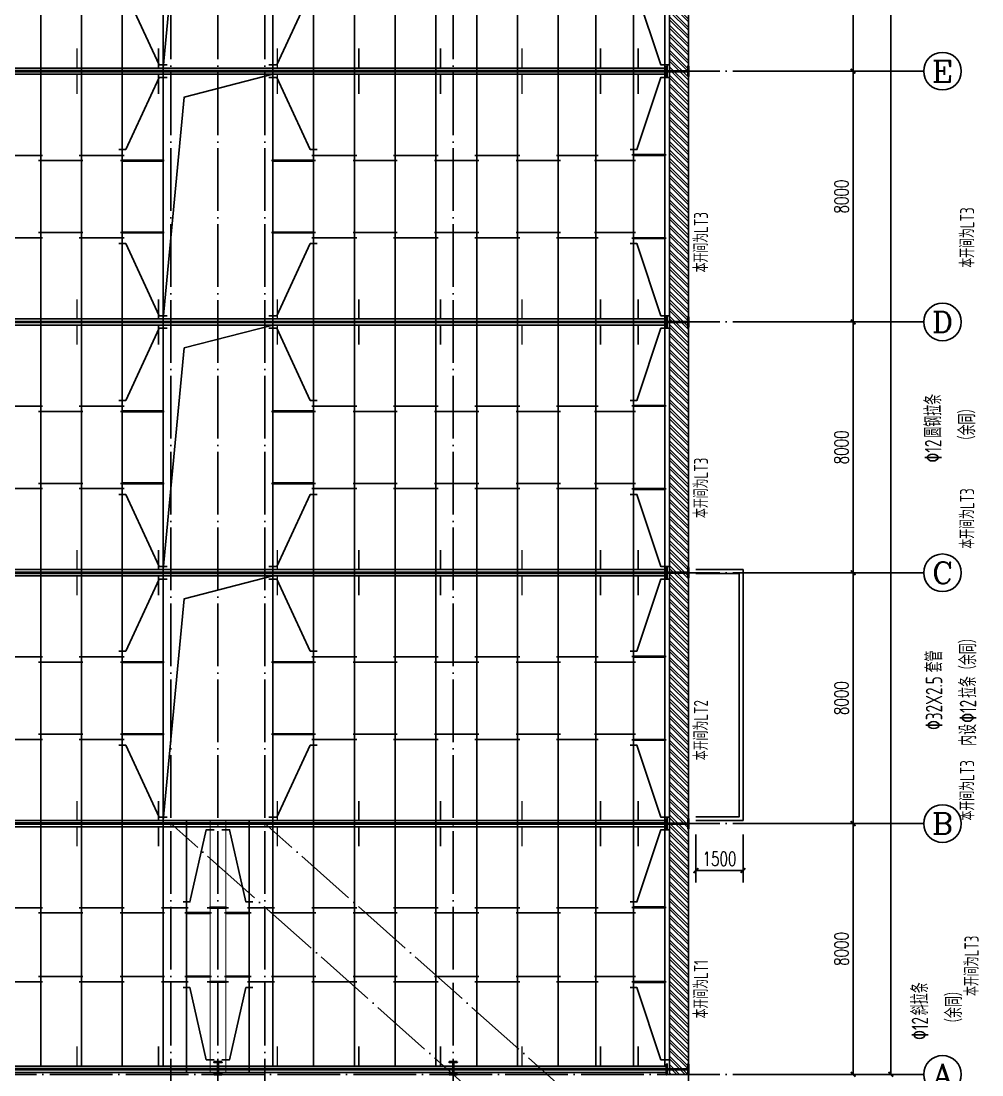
# Model space of a CAD drawing. Extents: x 14475413 to 15955882, y -732572 to -282951.
# Drawn here: x 15341359 to 15371992, y -576449 to -542833 of the extents above; entities that cross this region are included whole.
import ezdxf
from ezdxf.enums import TextEntityAlignment as Align

# ---------------------------------------------------------------- set-up
doc = ezdxf.new("R2010")
doc.units = 0
doc.header["$LTSCALE"] = 1000
doc.header["$MEASUREMENT"] = 0
doc.linetypes.add('DOTE', pattern=[2.4200000000000004, 2, -0.2, 0.02, -0.2])
for name, color, linetype in [('3T_WOOD', 21, 'Continuous'), ('AXIS', 3, 'Continuous'), ('AXIS_TEXT', 7, 'Continuous'), ('DOTE', 1, 'DOTE'), ('PUB_DIM', 3, 'Continuous'), ('S-TEXT', 7, 'Continuous'), ('SURFACE', 6, 'Continuous'), ('TEXT', 7, 'Continuous'), ('屋面隅撑', 7, 'Continuous'), ('檩条拉条', 253, 'Continuous')]:
    doc.layers.add(name, color=color, linetype=linetype)
doc.layers.add('Pkpm_柱子', color=3, linetype='Continuous', lineweight=35)
doc.styles.add('_TCH_AXIS', font='COMPLEX', dxfattribs={"bigfont": 'GBCBIG'})
doc.styles.add('_TCH_DIM_T3', font='SIMPLEX', dxfattribs={"width": 0.7058823529411765, "bigfont": 'GBCBIG'})
doc.styles.add('COMPLEX', font='COMPLEX')
doc.styles.add('TSSD_Label', font='tssdeng.shx', dxfattribs={"width": 0.7, "bigfont": 'hztxt.shx'})
doc.styles.add('TSSD_REIN', font='tssdeng.shx', dxfattribs={"width": 0.7, "bigfont": 'tssdchn.shx'})
doc.dimstyles.new('_TCH_ARCH&&150', dxfattribs={"dimtxt": 446.25, "dimasz": 150, "dimexe": 375, "dimexo": 450, "dimgap": 150, "dimtad": 1, "dimdec": 0, "dimzin": 0, "dimdsep": 46, "dimtxsty": '_TCH_DIM_T3', "dimblk": 'ARCHTICK', "dimcen": 0.09, "dimclrt": 7, "dimazin": 2, "dimtfac": 1, "dimtdec": 0, "dimtix": 1, "dimtmove": 2, "dimatfit": 3, "dimfxl": 0, "dimtolj": 1, "dimtzin": 0, "dimarcsym": 0})

# ---------------------------------------------------------------- blocks, each defined once
blk = doc.blocks.new('q23421321as321q321')
at = {"layer": 'Pkpm_柱子'}
for points in [[(15317744.76335941, -584031.598326561), (15317744.76335941, -584043.598326561), (15317624.76335941, -584043.598326561), (15317624.76335941, -584419.598326561), (15317744.76335941, -584419.598326561), (15317744.76335941, -584431.598326561), (15317494.76335941, -584431.598326561), (15317494.76335941, -584419.598326561), (15317614.76335941, -584419.598326561), (15317614.76335941, -584043.598326561), (15317494.76335941, -584043.598326561), (15317494.76335941, -584031.598326561)], [(15325244.76335941, -584031.598326561), (15325244.76335941, -584043.598326561), (15325124.76335941, -584043.598326561), (15325124.76335941, -584419.598326561), (15325244.76335941, -584419.598326561), (15325244.76335941, -584431.598326561), (15324994.76335941, -584431.598326561), (15324994.76335941, -584419.598326561), (15325114.76335941, -584419.598326561), (15325114.76335941, -584043.598326561), (15324994.76335941, -584043.598326561), (15324994.76335941, -584031.598326561)], [(15331919.76335941, -584101.598326561), (15331931.76335941, -584101.598326561), (15331931.76335941, -584261.598326561), (15332607.76335941, -584261.598326561), (15332607.76335941, -584101.598326561), (15332619.76335941, -584101.598326561), (15332619.76335941, -584431.598326561), (15332607.76335941, -584431.598326561), (15332607.76335941, -584271.598326561), (15331931.76335941, -584271.598326561), (15331931.76335941, -584431.598326561), (15331919.76335941, -584431.598326561)]]:
    blk.add_hatch(color=256, dxfattribs=at).paths.add_polyline_path(points)
for points in [[(15317744.76335941, -584031.598326561), (15317744.76335941, -584043.598326561), (15317624.76335941, -584043.598326561), (15317624.76335941, -584419.598326561), (15317744.76335941, -584419.598326561), (15317744.76335941, -584431.598326561), (15317494.76335941, -584431.598326561), (15317494.76335941, -584419.598326561), (15317614.76335941, -584419.598326561), (15317614.76335941, -584043.598326561), (15317494.76335941, -584043.598326561), (15317494.76335941, -584031.598326561)], [(15325244.76335941, -584031.598326561), (15325244.76335941, -584043.598326561), (15325124.76335941, -584043.598326561), (15325124.76335941, -584419.598326561), (15325244.76335941, -584419.598326561), (15325244.76335941, -584431.598326561), (15324994.76335941, -584431.598326561), (15324994.76335941, -584419.598326561), (15325114.76335941, -584419.598326561), (15325114.76335941, -584043.598326561), (15324994.76335941, -584043.598326561), (15324994.76335941, -584031.598326561)], [(15331919.76335941, -584101.598326561), (15331931.76335941, -584101.598326561), (15331931.76335941, -584261.598326561), (15332607.76335941, -584261.598326561), (15332607.76335941, -584101.598326561), (15332619.76335941, -584101.598326561), (15332619.76335941, -584431.598326561), (15332607.76335941, -584431.598326561), (15332607.76335941, -584271.598326561), (15331931.76335941, -584271.598326561), (15331931.76335941, -584431.598326561), (15331919.76335941, -584431.598326561)]]:
    blk.add_lwpolyline(points, close=True, dxfattribs=at)
blk = doc.blocks.new('2Q32Q321321321')
at = {"color": 35, "linetype": 'ByBlock', "ltscale": 3}
for p, q in [((15282932.70803604, -921495.7973204798), (15224332.70803604, -921495.79732048)), ((15282932.70803604, -921575.79732048), (15224332.70803604, -921575.79732048)), ((15282932.70803604, -921615.79732048), (15224332.70803604, -921615.79732048)), ((15282932.70803604, -921695.79732048), (15224332.70803604, -921695.79732048))]:
    blk.add_line(p, q, dxfattribs=at)
blk = doc.blocks.new('_ArchTick')
at = {"color": 0, "linetype": 'ByBlock', "const_width": 0.4}
blk.add_lwpolyline([(-0.5, -0.5), (0.5, 0.5)], dxfattribs=at)
blk = doc.blocks.new('*D1730')
at = {"layer": 'Defpoints', "color": 0}
for p in [(14845962.57679852, -296220.3443652953), (14847462.57679852, -296220.3443652896), (14847462.57679852, -297820.3443654049)]:
    blk.add_point(p, dxfattribs=at)
at = {"layer": 'PUB_DIM', "color": 0, "lineweight": -2}
for p, q in [((14845962.57679852, -296670.3443652953), (14845962.57679852, -298195.3443654049)), ((14847462.57679852, -296670.3443652896), (14847462.57679852, -298195.3443654049)), ((14845962.57679852, -297820.3443654049), (14847462.57679852, -297820.3443654049))]:
    blk.add_line(p, q, dxfattribs=at)
at = {"layer": 'PUB_DIM', "color": 0, "lineweight": -2, "xscale": 150, "yscale": 150, "zscale": 150, "rotation": 180}
blk.add_blockref('_ArchTick', (14845962.57679852, -297820.3443654049), dxfattribs=at)
at = {"layer": 'PUB_DIM', "color": 0, "lineweight": -2, "xscale": 150, "yscale": 150, "zscale": 150}
blk.add_blockref('_ArchTick', (14847462.57679852, -297820.3443654049), dxfattribs=at)
at = {"layer": 'PUB_DIM', "color": 7, "insert": (14846712.57679852, -297447.2193654049), "char_height": 446.25, "attachment_point": 5, "style": '_TCH_DIM_T3'}
blk.add_mtext('\\A1;1500', dxfattribs=at)
blk = doc.blocks.new('QW321QW321321321')
at = {"color": 2}
for p, q in [((15303346.82340256, -547104.9874056584), (15304442.31556974, -547104.9874056582)), ((15306841.26257073, -547116.2511772336), (15305509.82472111, -547116.2511772342)), ((15309441.26257073, -547116.2511772349), (15308009.82472111, -547116.2511772355)), ((15312041.26257073, -547116.2511772362), (15310609.82472111, -547116.2511772368)), ((15314641.26257073, -547116.2511772376), (15313209.82472111, -547116.2511772382)), ((15320630.03875563, -547116.2511772235), (15322061.47660524, -547116.2511772175)), ((15323230.03875562, -547116.25117721), (15324661.47660524, -547116.2511772038)), ((15305628.47792379, -547283.5514451708), (15304319.66368078, -547283.5514451708)), ((15308128.47792379, -547283.551445172), (15306719.66368078, -547283.551445172)), ((15310728.47792379, -547283.5514451733), (15309319.66368078, -547283.5514451733)), ((15313328.47792379, -547283.5514451746), (15311919.66368078, -547283.5514451746)), ((15315924.47792374, -547283.551445176), (15314528.98575655, -547283.5514451761)), ((15319346.82340262, -547283.551445176), (15320742.31556981, -547283.5514451761)), ((15321942.82340256, -547283.5514451544), (15323351.63764558, -547283.5514451478)), ((15305628.47792379, -549579.6452079545), (15304319.66368078, -549579.6452079545)), ((15308128.47792379, -549579.6452079532), (15306719.66368078, -549579.6452079532)), ((15310728.47792379, -549579.6452079519), (15309319.66368078, -549579.6452079519)), ((15313328.47792379, -549579.6452079506), (15311919.66368078, -549579.6452079506)), ((15315924.47792374, -549579.6452079492), (15314528.98575655, -549579.6452079491)), ((15319346.82340262, -549579.6452079492), (15320742.31556981, -549579.6452079491)), ((15321942.82340256, -549579.6452079709), (15323351.63764558, -549579.6452079774)), ((15303346.82340256, -549758.2092474669), (15304442.31556974, -549758.209247467)), ((15306841.26257073, -549746.9454758916), (15305509.82472111, -549746.945475891)), ((15309441.26257073, -549746.9454758903), (15308009.82472111, -549746.9454758897)), ((15312041.26257073, -549746.945475889), (15310609.82472111, -549746.9454758884)), ((15314641.26257073, -549746.9454758876), (15313209.82472111, -549746.945475887)), ((15320630.03875563, -549746.9454759017), (15322061.47660524, -549746.9454759078)), ((15323230.03875562, -549746.9454759152), (15324661.47660524, -549746.9454759214)), ((15303346.82340256, -555104.9874056584), (15304442.31556974, -555104.9874056582)), ((15305628.47792379, -555283.5514451708), (15304319.66368078, -555283.5514451708)), ((15306841.26257073, -555116.2511772336), (15305509.82472111, -555116.2511772342)), ((15308128.47792379, -555283.551445172), (15306719.66368078, -555283.551445172)), ((15309441.26257073, -555116.2511772349), (15308009.82472111, -555116.2511772355)), ((15310728.47792379, -555283.5514451733), (15309319.66368078, -555283.5514451733)), ((15312041.26257073, -555116.2511772362), (15310609.82472111, -555116.2511772368)), ((15313328.47792379, -555283.5514451746), (15311919.66368078, -555283.5514451746)), ((15314641.26257073, -555116.2511772376), (15313209.82472111, -555116.2511772382)), ((15315924.47792374, -555283.551445176), (15314528.98575655, -555283.5514451761)), ((15319346.82340262, -555283.551445176), (15320742.31556981, -555283.5514451761)), ((15320630.03875563, -555116.2511772235), (15322061.47660524, -555116.2511772175)), ((15321942.82340256, -555283.5514451544), (15323351.63764558, -555283.5514451478)), ((15323230.03875562, -555116.25117721), (15324661.47660524, -555116.2511772038)), ((15305628.47792379, -557579.6452079545), (15304319.66368078, -557579.6452079545)), ((15308128.47792379, -557579.6452079532), (15306719.66368078, -557579.6452079532)), ((15310728.47792379, -557579.6452079519), (15309319.66368078, -557579.6452079519)), ((15313328.47792379, -557579.6452079506), (15311919.66368078, -557579.6452079506)), ((15315924.47792374, -557579.6452079492), (15314528.98575655, -557579.6452079491)), ((15319346.82340262, -557579.6452079492), (15320742.31556981, -557579.6452079491)), ((15321942.82340256, -557579.6452079709), (15323351.63764558, -557579.6452079774)), ((15303346.82340256, -557758.2092474669), (15304442.31556974, -557758.209247467)), ((15306841.26257073, -557746.9454758916), (15305509.82472111, -557746.945475891)), ((15309441.26257073, -557746.9454758903), (15308009.82472111, -557746.9454758897)), ((15312041.26257073, -557746.945475889), (15310609.82472111, -557746.9454758884)), ((15314641.26257073, -557746.9454758876), (15313209.82472111, -557746.945475887)), ((15320630.03875563, -557746.9454759017), (15322061.47660524, -557746.9454759078)), ((15323230.03875562, -557746.9454759152), (15324661.47660524, -557746.9454759214)), ((15303346.82340256, -563104.9874056584), (15304442.31556974, -563104.9874056582)), ((15305628.47792379, -563283.5514451708), (15304319.66368078, -563283.5514451708)), ((15306841.26257073, -563116.2511772336), (15305509.82472111, -563116.2511772342)), ((15308128.47792379, -563283.551445172), (15306719.66368078, -563283.551445172)), ((15309441.26257073, -563116.2511772349), (15308009.82472111, -563116.2511772355)), ((15310728.47792379, -563283.5514451733), (15309319.66368078, -563283.5514451733)), ((15312041.26257073, -563116.2511772362), (15310609.82472111, -563116.2511772368)), ((15313328.47792379, -563283.5514451746), (15311919.66368078, -563283.5514451746)), ((15314641.26257073, -563116.2511772376), (15313209.82472111, -563116.2511772382)), ((15315924.47792374, -563283.551445176), (15314528.98575655, -563283.5514451761)), ((15319346.82340262, -563283.551445176), (15320742.31556981, -563283.5514451761)), ((15320630.03875563, -563116.2511772235), (15322061.47660524, -563116.2511772175)), ((15321942.82340256, -563283.5514451544), (15323351.63764558, -563283.5514451478)), ((15323230.03875562, -563116.25117721), (15324661.47660524, -563116.2511772038)), ((15305628.47792379, -565579.6452079545), (15304319.66368078, -565579.6452079545)), ((15306841.26257073, -565746.9454758916), (15305509.82472111, -565746.945475891)), ((15308128.47792379, -565579.6452079532), (15306719.66368078, -565579.6452079532)), ((15309441.26257073, -565746.9454758903), (15308009.82472111, -565746.9454758897)), ((15310728.47792379, -565579.6452079519), (15309319.66368078, -565579.6452079519)), ((15312041.26257073, -565746.945475889), (15310609.82472111, -565746.9454758884)), ((15313328.47792379, -565579.6452079506), (15311919.66368078, -565579.6452079506)), ((15314641.26257073, -565746.9454758876), (15313209.82472111, -565746.945475887)), ((15315924.47792374, -565579.6452079492), (15314528.98575655, -565579.6452079491)), ((15319346.82340262, -565579.6452079492), (15320742.31556981, -565579.6452079491)), ((15320630.03875563, -565746.9454759017), (15322061.47660524, -565746.9454759078)), ((15321942.82340256, -565579.6452079709), (15323351.63764558, -565579.6452079774)), ((15323230.03875562, -565746.9454759152), (15324661.47660524, -565746.9454759214)), ((15303346.82340256, -565758.2092474669), (15304442.31556974, -565758.209247467)), ((15303346.82340257, -571104.9874056606), (15304442.31556976, -571104.9874056604)), ((15306841.26257074, -571116.2511772359), (15305509.82472113, -571116.2511772364)), ((15309441.26257074, -571116.2511772371), (15308009.82472113, -571116.2511772377)), ((15312041.26257074, -571116.2511772384), (15310609.82472113, -571116.251177239)), ((15314641.26257074, -571116.2511772398), (15313209.82472113, -571116.2511772404)), ((15316691.26257074, -571116.2511772388), (15315837.60423409, -571116.251177239)), ((15317934.83014733, -571116.251177239), (15317294.02178482, -571116.251177239)), ((15317934.83014733, -571116.251177239), (15317294.02178482, -571116.251177239)), ((15317934.83014734, -571116.251177239), (15317294.02178483, -571116.251177239)), ((15317934.83014734, -571116.251177239), (15317294.02178483, -571116.251177239)), ((15317298.02178483, -571116.251177239), (15317938.83014734, -571116.251177239)), ((15317298.02178483, -571116.251177239), (15317938.83014734, -571116.251177239)), ((15317298.02178483, -571116.251177239), (15317938.83014735, -571116.251177239)), ((15317298.02178483, -571116.251177239), (15317938.83014735, -571116.251177239)), ((15317953.93687088, -571116.251177239), (15317313.12850836, -571116.251177239)), ((15317953.93687088, -571116.251177239), (15317313.12850836, -571116.251177239)), ((15317953.93687089, -571116.251177239), (15317313.12850838, -571116.251177239)), ((15317953.93687089, -571116.251177239), (15317313.12850838, -571116.251177239)), ((15317954.17281803, -571116.251177239), (15317313.36445551, -571116.251177239)), ((15317954.17281803, -571116.251177239), (15317313.36445551, -571116.251177239)), ((15317954.17281802, -571116.251177239), (15317313.3644555, -571116.251177239)), ((15317954.17281802, -571116.251177239), (15317313.3644555, -571116.251177239)), ((15317317.12850837, -571116.251177239), (15317957.93687089, -571116.251177239)), ((15317317.12850837, -571116.251177239), (15317957.93687089, -571116.251177239)), ((15317317.12850838, -571116.251177239), (15317957.9368709, -571116.251177239)), ((15317317.12850838, -571116.251177239), (15317957.9368709, -571116.251177239)), ((15317317.36445552, -571116.251177239), (15317958.17281803, -571116.251177239)), ((15317317.36445552, -571116.251177239), (15317958.17281803, -571116.251177239)), ((15317317.36445551, -571116.251177239), (15317958.17281803, -571116.251177239)), ((15317317.36445551, -571116.251177239), (15317958.17281803, -571116.251177239)), ((15317973.27954158, -571116.251177239), (15317332.47117907, -571116.251177239)), ((15317973.27954158, -571116.251177239), (15317332.47117907, -571116.251177239)), ((15317973.27954157, -571116.251177239), (15317332.47117906, -571116.251177239)), ((15317973.27954157, -571116.251177239), (15317332.47117906, -571116.251177239)), ((15317336.47117907, -571116.251177239), (15317977.27954159, -571116.251177239)), ((15317336.47117907, -571116.251177239), (15317977.27954159, -571116.251177239)), ((15317336.47117906, -571116.251177239), (15317977.27954158, -571116.251177239)), ((15317336.47117906, -571116.251177239), (15317977.27954158, -571116.251177239)), ((15318580.03875564, -571116.2511772343), (15319433.69709229, -571116.2511772305)), ((15320630.03875564, -571116.2511772257), (15322061.47660526, -571116.2511772197)), ((15323230.03875564, -571116.2511772122), (15324661.47660525, -571116.251177206)), ((15305628.4779238, -571283.551445173), (15304319.66368079, -571283.551445173)), ((15308128.4779238, -571283.5514451743), (15306719.66368079, -571283.5514451743)), ((15310728.4779238, -571283.5514451755), (15309319.66368079, -571283.5514451755)), ((15313328.4779238, -571283.5514451768), (15311919.66368079, -571283.5514451768)), ((15315928.4779238, -571283.5514451782), (15314519.66368079, -571283.5514451782)), ((15317428.4779238, -571283.5514451775), (15316578.98575659, -571283.5514451773)), ((15317842.82340258, -571283.5514451765), (15318692.31556979, -571283.5514451723)), ((15319342.82340258, -571283.5514451702), (15320751.63764559, -571283.5514451636)), ((15321942.82340258, -571283.5514451566), (15323351.63764559, -571283.55144515)), ((15305628.4779238, -573310.9083140137), (15304319.66368079, -573310.9083140137)), ((15306841.26257074, -573478.2085819537), (15305509.82472113, -573478.2085819542)), ((15308128.4779238, -573310.908314015), (15306719.66368079, -573310.908314015)), ((15309441.26257074, -573478.2085819549), (15308009.82472113, -573478.2085819555)), ((15310728.4779238, -573310.9083140163), (15309319.66368079, -573310.9083140163)), ((15312041.26257074, -573478.2085819562), (15310609.82472113, -573478.2085819568)), ((15313328.4779238, -573310.9083140176), (15311919.66368079, -573310.9083140176)), ((15314641.26257074, -573478.2085819576), (15313209.82472113, -573478.2085819582)), ((15315928.4779238, -573310.908314019), (15314519.66368079, -573310.908314019)), ((15316691.26257074, -573478.2085819566), (15315837.60423409, -573478.2085819568)), ((15317428.4779238, -573310.9083140183), (15316578.98575659, -573310.908314018)), ((15317934.83014733, -573478.2085819568), (15317294.02178482, -573478.2085819568)), ((15317934.83014733, -573478.2085819568), (15317294.02178482, -573478.2085819568)), ((15317934.83014734, -573478.2085819568), (15317294.02178483, -573478.2085819568)), ((15317934.83014734, -573478.2085819568), (15317294.02178483, -573478.2085819568)), ((15317298.02178483, -573478.2085819568), (15317938.83014734, -573478.2085819568)), ((15317298.02178483, -573478.2085819568), (15317938.83014734, -573478.2085819568)), ((15317298.02178483, -573478.2085819568), (15317938.83014735, -573478.2085819568)), ((15317298.02178483, -573478.2085819568), (15317938.83014735, -573478.2085819568)), ((15317953.93687088, -573478.2085819568), (15317313.12850836, -573478.2085819568)), ((15317953.93687088, -573478.2085819568), (15317313.12850836, -573478.2085819568)), ((15317953.93687089, -573478.2085819568), (15317313.12850838, -573478.2085819568)), ((15317953.93687089, -573478.2085819568), (15317313.12850838, -573478.2085819568)), ((15317954.17281803, -573478.2085819568), (15317313.36445551, -573478.2085819568)), ((15317954.17281803, -573478.2085819568), (15317313.36445551, -573478.2085819568)), ((15317954.17281802, -573478.2085819568), (15317313.3644555, -573478.2085819568)), ((15317954.17281802, -573478.2085819568), (15317313.3644555, -573478.2085819568)), ((15317317.12850837, -573478.2085819568), (15317957.93687089, -573478.2085819568)), ((15317317.12850837, -573478.2085819568), (15317957.93687089, -573478.2085819568)), ((15317317.12850838, -573478.2085819568), (15317957.9368709, -573478.2085819568)), ((15317317.12850838, -573478.2085819568), (15317957.9368709, -573478.2085819568)), ((15317317.36445552, -573478.2085819568), (15317958.17281803, -573478.2085819568)), ((15317317.36445552, -573478.2085819568), (15317958.17281803, -573478.2085819568)), ((15317317.36445551, -573478.2085819568), (15317958.17281803, -573478.2085819568)), ((15317317.36445551, -573478.2085819568), (15317958.17281803, -573478.2085819568)), ((15317973.27954158, -573478.2085819568), (15317332.47117907, -573478.2085819568)), ((15317973.27954158, -573478.2085819568), (15317332.47117907, -573478.2085819568)), ((15317973.27954157, -573478.2085819568), (15317332.47117906, -573478.2085819568)), ((15317973.27954157, -573478.2085819568), (15317332.47117906, -573478.2085819568)), ((15317336.47117907, -573478.2085819568), (15317977.27954159, -573478.2085819568)), ((15317336.47117907, -573478.2085819568), (15317977.27954159, -573478.2085819568)), ((15317336.47117906, -573478.2085819568), (15317977.27954158, -573478.2085819568)), ((15317336.47117906, -573478.2085819568), (15317977.27954158, -573478.2085819568)), ((15317842.82340259, -573310.9083140172), (15318692.3155698, -573310.908314013)), ((15318580.03875565, -573478.2085819521), (15319433.6970923, -573478.2085819483)), ((15319342.82340259, -573310.908314011), (15320751.6376456, -573310.9083140043)), ((15320630.03875565, -573478.2085819435), (15322061.47660527, -573478.2085819375)), ((15321942.82340259, -573310.9083139973), (15323351.6376456, -573310.9083139908)), ((15323230.03875565, -573478.20858193), (15324661.47660526, -573478.2085819239)), ((15303346.82340257, -573484.4953903407), (15304442.31556976, -573484.4953903406))]:
    blk.add_line(p, q, dxfattribs=at)
at = {"ltscale": 0.5}
for points in [[(15303259.39869936, -544232.2411129249), (15303511.90262693, -544232.2411129249), (15304277.39801585, -541931.9826164822), (15304493.90331046, -541931.9826164822)], [(15316011.90262693, -544232.2411129271), (15315759.39869937, -544232.2411129271), (15314693.90331045, -541931.9826164843), (15314477.39801584, -541931.9826164843)], [(15319259.39869943, -544232.2411129271), (15319511.902627, -544232.2411129271), (15320577.39801591, -541931.9826164843), (15320793.90331052, -541931.9826164843)], [(15303259.39869936, -544630.9555402003), (15303511.90262693, -544630.9555402003), (15304277.39801585, -546931.214036643), (15304493.90331046, -546931.214036643)], [(15316011.90262693, -544630.9555401981), (15315759.39869937, -544630.9555401981), (15314693.90331045, -546931.214036641), (15314477.39801584, -546931.214036641)], [(15319259.39869943, -544630.9555401981), (15319511.902627, -544630.9555401981), (15320577.39801591, -546931.214036641), (15320793.90331052, -546931.214036641)], [(15303259.39869936, -552232.2411129249), (15303511.90262693, -552232.2411129249), (15304277.39801585, -549931.9826164822), (15304493.90331046, -549931.9826164822)], [(15316011.90262693, -552232.2411129271), (15315759.39869937, -552232.2411129271), (15314693.90331045, -549931.9826164843), (15314477.39801584, -549931.9826164843)], [(15319259.39869943, -552232.2411129271), (15319511.902627, -552232.2411129271), (15320577.39801591, -549931.9826164843), (15320793.90331052, -549931.9826164843)], [(15303259.39869936, -552630.9555402003), (15303511.90262693, -552630.9555402003), (15304277.39801585, -554931.214036643), (15304493.90331046, -554931.214036643)], [(15316011.90262693, -552630.9555401981), (15315759.39869937, -552630.9555401981), (15314693.90331045, -554931.214036641), (15314477.39801584, -554931.214036641)], [(15319259.39869943, -552630.9555401981), (15319511.902627, -552630.9555401981), (15320577.39801591, -554931.214036641), (15320793.90331052, -554931.214036641)], [(15303259.39869936, -560232.2411129249), (15303511.90262693, -560232.2411129249), (15304277.39801585, -557931.9826164822), (15304493.90331046, -557931.9826164822)], [(15316011.90262693, -560232.2411129271), (15315759.39869937, -560232.2411129271), (15314693.90331045, -557931.9826164843), (15314477.39801584, -557931.9826164843)], [(15319259.39869943, -560232.2411129271), (15319511.902627, -560232.2411129271), (15320577.39801591, -557931.9826164843), (15320793.90331052, -557931.9826164843)], [(15303259.39869936, -560630.9555402003), (15303511.90262693, -560630.9555402003), (15304277.39801585, -562931.214036643), (15304493.90331046, -562931.214036643)], [(15316011.90262693, -560630.9555401981), (15315759.39869937, -560630.9555401981), (15314693.90331045, -562931.214036641), (15314477.39801584, -562931.214036641)], [(15319259.39869943, -560630.9555401981), (15319511.902627, -560630.9555401981), (15320577.39801591, -562931.214036641), (15320793.90331052, -562931.214036641)], [(15303259.39869936, -568232.2411129249), (15303511.90262693, -568232.2411129249), (15304277.39801585, -565931.9826164822), (15304493.90331046, -565931.9826164822)], [(15316011.90262693, -568232.2411129271), (15315759.39869937, -568232.2411129271), (15314693.90331045, -565931.9826164843), (15314477.39801584, -565931.9826164843)], [(15319259.39869943, -568232.2411129271), (15319511.902627, -568232.2411129271), (15320577.39801591, -565931.9826164843), (15320793.90331052, -565931.9826164843)], [(15303259.39869938, -568630.9555402026), (15303511.90262694, -568630.9555402026), (15304277.39801586, -570931.2140366453), (15304493.90331047, -570931.2140366453)], [(15317515.902627, -568630.9555401995), (15317263.39869943, -568630.9555401995), (15316743.90331049, -570931.2140366421), (15316527.39801588, -570931.2140366421)], [(15317755.39869937, -568630.955540199), (15318007.90262694, -568630.9555401978), (15318527.39801589, -570931.2140366379), (15318743.9033105, -570931.2140366369)], [(15303259.39869938, -575963.5042189993), (15303511.90262694, -575963.5042189993), (15304277.39801586, -573663.2457225564), (15304493.90331047, -573663.2457225564)], [(15317515.902627, -575963.5042189963), (15317263.39869943, -575963.5042189963), (15316743.90331049, -573663.2457225532), (15316527.39801588, -573663.2457225532)], [(15317755.39869941, -575963.5042189957), (15318007.90262697, -575963.5042189945), (15318527.39801591, -573663.245722549), (15318743.90331052, -573663.245722548)]]:
    blk.add_lwpolyline(points, dxfattribs=at)
at = {"layer": 'SURFACE'}
for p, q in [((15303385.65066327, -576166.5983265671), (15303385.65066317, -480496.5983265609)), ((15304385.65066327, -576166.5983265671), (15304385.65066317, -480496.5983265609)), ((15305585.65066327, -576166.5983265664), (15305585.65066317, -480496.598326561)), ((15306785.65066327, -576166.5983265664), (15306785.65066317, -480496.598326561)), ((15308085.65066327, -576166.5983265652), (15308085.65066317, -480496.5983265609)), ((15309385.65066327, -576166.5983265652), (15309385.65066317, -480496.5983265609)), ((15310685.65066327, -576166.5983265638), (15310685.65066317, -480496.598326561)), ((15311985.65066327, -576166.5983265638), (15311985.65066317, -480496.598326561)), ((15313285.65066326, -576166.5983265624), (15313285.65066317, -480496.598326561)), ((15314585.65066326, -576166.5983265624), (15314585.65066317, -480496.598326561)), ((15315885.65066326, -576166.5983265622), (15315885.65066317, -480496.598326561)), ((15319385.65066199, -576166.5983265704), (15319385.65066298, -480496.5983265609)), ((15320685.65066199, -576166.5983265769), (15320685.65066298, -480496.5983265608)), ((15321985.65066199, -576166.5983265829), (15321985.65066298, -480496.5983265608)), ((15323285.65066199, -576166.5983265904), (15323285.65066298, -480496.5983265609)), ((15316635.65066317, -576366.5983265613), (15316635.65066316, -568331.5983265595)), ((15318635.6506632, -576366.5983265565), (15318635.65066317, -568331.5983265548))]:
    blk.add_line(p, q, dxfattribs=at)
at = {"layer": 'SURFACE', "color": 4, "const_width": 30}
for points in [[(15317385.65066318, -576366.5983265613), (15317385.65066318, -568331.5983265595)], [(15317885.65066322, -576366.5983265601), (15317885.65066318, -568331.5983265584)]]:
    blk.add_lwpolyline(points, dxfattribs=at)
at = {"layer": '屋面隅撑', "color": 3, "const_width": 50}
for points in [[(15304242.13776074, -543707.1340260571), (15304242.13776074, -544331.5983265629)], [(15305442.13776074, -543707.1340260565), (15305442.13776074, -544331.5983265623)], [(15307942.13776074, -543707.1340260592), (15307942.13776074, -544331.598326565)], [(15310542.13776074, -543707.1340260579), (15310542.13776074, -544331.5983265637)], [(15313142.13776074, -543707.1340260565), (15313142.13776074, -544331.5983265623)], [(15315742.13776074, -543707.1340260563), (15315742.13776074, -544331.5983265621)], [(15319529.16356563, -543707.1340260563), (15319529.16356563, -544331.5983265621)], [(15322129.16356563, -543707.1340260698), (15322129.16356563, -544331.5983265756)], [(15304242.13776074, -544531.5983265634), (15304242.13776074, -545156.0626270692)], [(15305442.13776074, -544531.5983265628), (15305442.13776074, -545156.0626270686)], [(15307942.13776074, -544531.5983265655), (15307942.13776074, -545156.0626270713)], [(15310542.13776074, -544531.5983265642), (15310542.13776074, -545156.06262707)], [(15313142.13776074, -544531.5983265628), (15313142.13776074, -545156.0626270686)], [(15315742.13776074, -544531.5983265626), (15315742.13776074, -545156.0626270684)], [(15319529.16356563, -544531.5983265626), (15319529.16356563, -545156.0626270684)], [(15322129.16356563, -544531.5983265761), (15322129.16356563, -545156.0626270819)], [(15304242.13776074, -551707.1340260571), (15304242.13776074, -552331.5983265629)], [(15305442.13776074, -551707.1340260565), (15305442.13776074, -552331.5983265623)], [(15307942.13776074, -551707.1340260592), (15307942.13776074, -552331.598326565)], [(15310542.13776074, -551707.1340260579), (15310542.13776074, -552331.5983265637)], [(15313142.13776074, -551707.1340260565), (15313142.13776074, -552331.5983265623)], [(15315742.13776074, -551707.1340260563), (15315742.13776074, -552331.5983265621)], [(15319529.16356563, -551707.1340260563), (15319529.16356563, -552331.5983265621)], [(15322129.16356563, -551707.1340260698), (15322129.16356563, -552331.5983265756)], [(15304242.13776074, -552531.5983265634), (15304242.13776074, -553156.0626270692)], [(15305442.13776074, -552531.5983265628), (15305442.13776074, -553156.0626270686)], [(15307942.13776074, -552531.5983265655), (15307942.13776074, -553156.0626270713)], [(15310542.13776074, -552531.5983265642), (15310542.13776074, -553156.06262707)], [(15313142.13776074, -552531.5983265628), (15313142.13776074, -553156.0626270686)], [(15315742.13776074, -552531.5983265626), (15315742.13776074, -553156.0626270684)], [(15319529.16356563, -552531.5983265626), (15319529.16356563, -553156.0626270684)], [(15322129.16356563, -552531.5983265761), (15322129.16356563, -553156.0626270819)], [(15304242.13776074, -559707.1340260571), (15304242.13776074, -560331.5983265629)], [(15305442.13776074, -559707.1340260565), (15305442.13776074, -560331.5983265623)], [(15307942.13776074, -559707.1340260592), (15307942.13776074, -560331.598326565)], [(15310542.13776074, -559707.1340260579), (15310542.13776074, -560331.5983265637)], [(15313142.13776074, -559707.1340260565), (15313142.13776074, -560331.5983265623)], [(15315742.13776074, -559707.1340260563), (15315742.13776074, -560331.5983265621)], [(15319529.16356563, -559707.1340260563), (15319529.16356563, -560331.5983265621)], [(15322129.16356563, -559707.1340260698), (15322129.16356563, -560331.5983265756)], [(15304242.13776074, -560531.5983265634), (15304242.13776074, -561156.0626270692)], [(15305442.13776074, -560531.5983265628), (15305442.13776074, -561156.0626270686)], [(15307942.13776074, -560531.5983265655), (15307942.13776074, -561156.0626270713)], [(15310542.13776074, -560531.5983265642), (15310542.13776074, -561156.06262707)], [(15313142.13776074, -560531.5983265628), (15313142.13776074, -561156.0626270686)], [(15315742.13776074, -560531.5983265626), (15315742.13776074, -561156.0626270684)], [(15319529.16356563, -560531.5983265626), (15319529.16356563, -561156.0626270684)], [(15322129.16356563, -560531.5983265761), (15322129.16356563, -561156.0626270819)], [(15304242.13776074, -567707.1340260571), (15304242.13776074, -568331.5983265629)], [(15305442.13776074, -567707.1340260565), (15305442.13776074, -568331.5983265623)], [(15307942.13776074, -567707.1340260592), (15307942.13776074, -568331.598326565)], [(15310542.13776074, -567707.1340260579), (15310542.13776074, -568331.5983265637)], [(15313142.13776074, -567707.1340260565), (15313142.13776074, -568331.5983265623)], [(15315742.13776074, -567707.1340260563), (15315742.13776074, -568331.5983265621)], [(15319529.16356563, -567707.1340260563), (15319529.16356563, -568331.5983265621)], [(15322129.16356563, -567707.1340260698), (15322129.16356563, -568331.5983265756)], [(15304242.13776074, -568531.5983265634), (15304242.13776074, -569156.0626270692)], [(15305442.13776074, -568531.5983265628), (15305442.13776074, -569156.0626270686)], [(15307942.13776074, -568531.5983265655), (15307942.13776074, -569156.0626270713)], [(15310542.13776074, -568531.5983265642), (15310542.13776074, -569156.06262707)], [(15313142.13776074, -568531.5983265628), (15313142.13776074, -569156.0626270686)], [(15315742.13776074, -568531.5983265626), (15315742.13776074, -569156.0626270684)], [(15319529.16356563, -568531.5983265626), (15319529.16356563, -569156.0626270684)], [(15322129.16356563, -568531.5983265761), (15322129.16356563, -569156.0626270819)], [(15304242.13776076, -575542.134026047), (15304242.13776076, -576166.5983265528)], [(15305442.13776076, -575542.1340260464), (15305442.13776076, -576166.5983265522)], [(15307942.13776076, -575542.134026049), (15307942.13776076, -576166.5983265549)], [(15310542.13776076, -575542.1340260478), (15310542.13776076, -576166.5983265536)], [(15313142.13776075, -575542.1340260464), (15313142.13776075, -576166.5983265522)], [(15315742.13776075, -575542.1340260461), (15315742.13776075, -576166.598326552)], [(15319529.16356564, -575542.1340260461), (15319529.16356564, -576166.598326552)], [(15322129.16356564, -575542.1340260596), (15322129.16356564, -576166.5983265655)]]:
    blk.add_lwpolyline(points, dxfattribs=at)
at = {"layer": '檩条拉条', "color": 2, "const_width": 80}
for points in [[(15304385.65066315, -547104.9874056582), (15303385.65066315, -547104.9874056584)], [(15314585.65066315, -547283.5514451761), (15315885.65066315, -547283.551445176)], [(15320685.65066322, -547283.5514451761), (15319385.65066322, -547283.551445176)], [(15314585.65066315, -549579.6452079491), (15315885.65066315, -549579.6452079492)], [(15320685.65066322, -549579.6452079491), (15319385.65066322, -549579.6452079492)], [(15304385.65066315, -549758.209247467), (15303385.65066315, -549758.2092474669)], [(15304385.65066315, -555104.9874056582), (15303385.65066315, -555104.9874056584)], [(15314585.65066315, -555283.5514451761), (15315885.65066315, -555283.551445176)], [(15320685.65066322, -555283.5514451761), (15319385.65066322, -555283.551445176)], [(15314585.65066315, -557579.6452079491), (15315885.65066315, -557579.6452079492)], [(15320685.65066322, -557579.6452079491), (15319385.65066322, -557579.6452079492)], [(15304385.65066315, -557758.209247467), (15303385.65066315, -557758.2092474669)], [(15304385.65066315, -563104.9874056582), (15303385.65066315, -563104.9874056584)], [(15314585.65066315, -563283.5514451761), (15315885.65066315, -563283.551445176)], [(15320685.65066322, -563283.5514451761), (15319385.65066322, -563283.551445176)], [(15304385.65066315, -565758.209247467), (15303385.65066315, -565758.2092474669)], [(15314585.65066315, -565579.6452079491), (15315885.65066315, -565579.6452079492)], [(15320685.65066322, -565579.6452079491), (15319385.65066322, -565579.6452079492)], [(15304385.65066316, -571104.9874056604), (15303385.65066317, -571104.9874056606)], [(15317856.75463074, -571116.251177239), (15317356.75463074, -571116.251177239)], [(15317856.75463075, -571116.251177239), (15317356.75463075, -571116.251177239)], [(15317875.86135429, -571116.251177239), (15317375.86135429, -571116.251177239)], [(15317875.8613543, -571116.251177239), (15317375.8613543, -571116.251177239)], [(15317876.09730144, -571116.251177239), (15317376.09730144, -571116.251177239)], [(15317876.09730143, -571116.251177239), (15317376.09730143, -571116.251177239)], [(15317376.09730141, -571116.251177239), (15317876.09730141, -571116.251177239)], [(15317376.09730143, -571116.251177239), (15317876.09730143, -571116.251177239)], [(15317395.20402497, -571116.251177239), (15317895.20402497, -571116.251177239)], [(15317395.20402498, -571116.251177239), (15317895.20402498, -571116.251177239)], [(15317895.20402498, -571116.251177239), (15317395.20402498, -571116.251177239)], [(15317895.20402498, -571116.251177239), (15317395.20402498, -571116.251177239)], [(15317395.43997212, -571116.251177239), (15317895.43997212, -571116.251177239)], [(15317395.4399721, -571116.251177239), (15317895.4399721, -571116.251177239)], [(15317414.54669566, -571116.251177239), (15317914.54669566, -571116.251177239)], [(15317414.54669566, -571116.251177239), (15317914.54669566, -571116.251177239)], [(15316635.65066318, -571283.5514451773), (15317389.65066321, -571283.5514451775)], [(15318635.6506632, -571283.5514451725), (15317881.65066317, -571283.5514451764)], [(15304385.65066316, -573484.4953903406), (15303385.65066317, -573484.4953903407)], [(15316635.65066318, -573310.908314018), (15317389.65066321, -573310.9083140183)], [(15317856.75463074, -573478.2085819568), (15317356.75463074, -573478.2085819568)], [(15317856.75463075, -573478.2085819568), (15317356.75463075, -573478.2085819568)], [(15317875.86135429, -573478.2085819568), (15317375.86135429, -573478.2085819568)], [(15317875.8613543, -573478.2085819568), (15317375.8613543, -573478.2085819568)], [(15317876.09730144, -573478.2085819568), (15317376.09730144, -573478.2085819568)], [(15317876.09730143, -573478.2085819568), (15317376.09730143, -573478.2085819568)], [(15317376.09730141, -573478.2085819568), (15317876.09730141, -573478.2085819568)], [(15317376.09730143, -573478.2085819568), (15317876.09730143, -573478.2085819568)], [(15317395.20402497, -573478.2085819568), (15317895.20402497, -573478.2085819568)], [(15317395.20402498, -573478.2085819568), (15317895.20402498, -573478.2085819568)], [(15317895.20402498, -573478.2085819568), (15317395.20402498, -573478.2085819568)], [(15317895.20402498, -573478.2085819568), (15317395.20402498, -573478.2085819568)], [(15317395.43997212, -573478.2085819568), (15317895.43997212, -573478.2085819568)], [(15317395.4399721, -573478.2085819568), (15317895.4399721, -573478.2085819568)], [(15317414.54669566, -573478.2085819568), (15317914.54669566, -573478.2085819568)], [(15317414.54669566, -573478.2085819568), (15317914.54669566, -573478.2085819568)], [(15318635.65066321, -573310.9083140133), (15317881.65066318, -573310.9083140171)]]:
    blk.add_lwpolyline(points, dxfattribs=at)
blk = doc.blocks.new('_AXISO')
blk.add_circle((0, 0), 0.5)
at = {"layer": 'AXIS_TEXT', "style": 'COMPLEX', "width": 1.041666666666667}
blk.add_attdef('A', text='', height=0.56, dxfattribs=at).set_placement((-0.25, -0.28), (0.25, -0.28), align=Align.FIT)
blk = doc.blocks.new('*D1035')
at = {"layer": 'AXIS', "color": 0, "lineweight": -2}
for p, q in [((15364585.65066318, -480431.598326561), (15369460.65066318, -480431.598326561)), ((15369085.65066318, -576431.598326561), (15369085.65066318, -480431.598326561)), ((15364585.65066318, -576431.598326561), (15369460.65066318, -576431.598326561))]:
    blk.add_line(p, q, dxfattribs=at)
at = {"layer": 'Defpoints', "color": 0}
for p in [(15364135.65066318, -480431.598326561), (15369085.65066318, -480431.598326561), (15364135.65066318, -576431.598326561)]:
    blk.add_point(p, dxfattribs=at)
at = {"layer": 'AXIS', "color": 0, "lineweight": -2, "xscale": 150, "yscale": 150, "zscale": 150}
for p, rotation in [((15369085.65066318, -480431.598326561), 90), ((15369085.65066318, -576431.598326561), 270)]:
    blk.add_blockref('_ArchTick', p, dxfattribs=dict(at, rotation=rotation))
at = {"layer": 'AXIS', "color": 7, "insert": (15368712.52566318, -528431.5983265586), "char_height": 446.25, "attachment_point": 5, "rotation": 90, "style": '_TCH_DIM_T3'}
blk.add_mtext('\\A1;96000', dxfattribs=at)
blk = doc.blocks.new('*D1036')
at = {"layer": 'AXIS', "color": 0, "lineweight": -2}
for p, q in [((15364585.65066318, -568431.598326561), (15368260.65066318, -568431.598326561)), ((15367885.65066318, -576431.598326561), (15367885.65066318, -568431.598326561)), ((15364585.65066318, -576431.598326561), (15368260.65066318, -576431.598326561))]:
    blk.add_line(p, q, dxfattribs=at)
at = {"layer": 'Defpoints', "color": 0}
for p in [(15364135.65066318, -568431.598326561), (15367885.65066318, -568431.598326561), (15364135.65066318, -576431.598326561)]:
    blk.add_point(p, dxfattribs=at)
at = {"layer": 'AXIS', "color": 0, "lineweight": -2, "xscale": 150, "yscale": 150, "zscale": 150}
for p, rotation in [((15367885.65066318, -568431.598326561), 90), ((15367885.65066318, -576431.598326561), 270)]:
    blk.add_blockref('_ArchTick', p, dxfattribs=dict(at, rotation=rotation))
at = {"layer": 'AXIS', "color": 7, "insert": (15367512.52566318, -572431.5983265586), "char_height": 446.25, "attachment_point": 5, "rotation": 90, "style": '_TCH_DIM_T3'}
blk.add_mtext('\\A1;8000', dxfattribs=at)
blk = doc.blocks.new('*D1037')
at = {"layer": 'AXIS', "color": 0, "lineweight": -2}
for p, q in [((15364585.65066318, -560431.598326561), (15368260.65066318, -560431.598326561)), ((15367885.65066318, -568431.598326561), (15367885.65066318, -560431.598326561)), ((15364585.65066318, -568431.598326561), (15368260.65066318, -568431.598326561))]:
    blk.add_line(p, q, dxfattribs=at)
at = {"layer": 'Defpoints', "color": 0}
for p in [(15364135.65066318, -560431.598326561), (15367885.65066318, -560431.598326561), (15364135.65066318, -568431.598326561)]:
    blk.add_point(p, dxfattribs=at)
at = {"layer": 'AXIS', "color": 0, "lineweight": -2, "xscale": 150, "yscale": 150, "zscale": 150}
for p, rotation in [((15367885.65066318, -560431.598326561), 90), ((15367885.65066318, -568431.598326561), 270)]:
    blk.add_blockref('_ArchTick', p, dxfattribs=dict(at, rotation=rotation))
at = {"layer": 'AXIS', "color": 7, "insert": (15367512.52566318, -564431.5983265586), "char_height": 446.25, "attachment_point": 5, "rotation": 90, "style": '_TCH_DIM_T3'}
blk.add_mtext('\\A1;8000', dxfattribs=at)
blk = doc.blocks.new('*D1038')
at = {"layer": 'AXIS', "color": 0, "lineweight": -2}
for p, q in [((15364585.65066318, -552431.598326561), (15368260.65066318, -552431.598326561)), ((15367885.65066318, -560431.598326561), (15367885.65066318, -552431.598326561)), ((15364585.65066318, -560431.598326561), (15368260.65066318, -560431.598326561))]:
    blk.add_line(p, q, dxfattribs=at)
at = {"layer": 'Defpoints', "color": 0}
for p in [(15364135.65066318, -552431.598326561), (15367885.65066318, -552431.598326561), (15364135.65066318, -560431.598326561)]:
    blk.add_point(p, dxfattribs=at)
at = {"layer": 'AXIS', "color": 0, "lineweight": -2, "xscale": 150, "yscale": 150, "zscale": 150}
for p, rotation in [((15367885.65066318, -552431.598326561), 90), ((15367885.65066318, -560431.598326561), 270)]:
    blk.add_blockref('_ArchTick', p, dxfattribs=dict(at, rotation=rotation))
at = {"layer": 'AXIS', "color": 7, "insert": (15367512.52566318, -556431.5983265586), "char_height": 446.25, "attachment_point": 5, "rotation": 90, "style": '_TCH_DIM_T3'}
blk.add_mtext('\\A1;8000', dxfattribs=at)
blk = doc.blocks.new('*D1039')
at = {"layer": 'AXIS', "color": 0, "lineweight": -2}
for p, q in [((15364585.65066318, -544431.598326561), (15368260.65066318, -544431.598326561)), ((15367885.65066318, -552431.598326561), (15367885.65066318, -544431.598326561)), ((15364585.65066318, -552431.598326561), (15368260.65066318, -552431.598326561))]:
    blk.add_line(p, q, dxfattribs=at)
at = {"layer": 'Defpoints', "color": 0}
for p in [(15364135.65066318, -544431.598326561), (15367885.65066318, -544431.598326561), (15364135.65066318, -552431.598326561)]:
    blk.add_point(p, dxfattribs=at)
at = {"layer": 'AXIS', "color": 0, "lineweight": -2, "xscale": 150, "yscale": 150, "zscale": 150}
for p, rotation in [((15367885.65066318, -544431.598326561), 90), ((15367885.65066318, -552431.598326561), 270)]:
    blk.add_blockref('_ArchTick', p, dxfattribs=dict(at, rotation=rotation))
at = {"layer": 'AXIS', "color": 7, "insert": (15367512.52566318, -548431.5983265586), "char_height": 446.25, "attachment_point": 5, "rotation": 90, "style": '_TCH_DIM_T3'}
blk.add_mtext('\\A1;8000', dxfattribs=at)
blk = doc.blocks.new('*D1040')
at = {"layer": 'AXIS', "color": 0, "lineweight": -2}
for p, q in [((15364585.65066318, -536431.598326561), (15368260.65066318, -536431.598326561)), ((15367885.65066318, -544431.598326561), (15367885.65066318, -536431.598326561)), ((15364585.65066318, -544431.598326561), (15368260.65066318, -544431.598326561))]:
    blk.add_line(p, q, dxfattribs=at)
at = {"layer": 'Defpoints', "color": 0}
for p in [(15364135.65066318, -536431.598326561), (15367885.65066318, -536431.598326561), (15364135.65066318, -544431.598326561)]:
    blk.add_point(p, dxfattribs=at)
at = {"layer": 'AXIS', "color": 0, "lineweight": -2, "xscale": 150, "yscale": 150, "zscale": 150}
for p, rotation in [((15367885.65066318, -536431.598326561), 90), ((15367885.65066318, -544431.598326561), 270)]:
    blk.add_blockref('_ArchTick', p, dxfattribs=dict(at, rotation=rotation))
at = {"layer": 'AXIS', "color": 7, "insert": (15367512.52566318, -540431.5983265586), "char_height": 446.25, "attachment_point": 5, "rotation": 90, "style": '_TCH_DIM_T3'}
blk.add_mtext('\\A1;8000', dxfattribs=at)
blk = doc.blocks.new('3QW2QW32132131')
at = {"ltscale": 0.5}
for points in [[(14845962.57679852, -296220.3443652896), (14847462.57679852, -296220.3443652896), (14847462.57679852, -288220.3443652896), (14845962.57679852, -288220.3443652896)], [(14845962.57679852, -296100.3443652896), (14847342.57679852, -296100.3443652896), (14847342.57679852, -288340.3443652896), (14845962.57679852, -288340.3443652896)]]:
    blk.add_lwpolyline(points, dxfattribs=at)
at = {"layer": 'PUB_DIM'}
dim = blk.add_aligned_dim(p1=(14845962.57679852, -296220.3443652953), p2=(14847462.57679852, -296220.3443652896), distance=-1600.0000001153091, text='1500', dimstyle='_TCH_ARCH&&150', dxfattribs=at)
dim.commit()
dim.dimension.update_dxf_attribs({"geometry": '*D1730', "text_midpoint": (14846712.57679852, -297447.2193654049)})

msp = doc.modelspace()

# ---------------------------------------------------------------- hatches: boundary and pattern name
at = {"ltscale": 0.5}
h = msp.add_hatch(dxfattribs=at)
h.set_pattern_fill('金属', color=1, scale=75, angle=-270.0000000000001, style=0)
h.set_pattern_definition([(134.9999999999999, (15476223.22572359, -1626421.209315912), (-132.5825214724777, -132.5825214724776), []), (134.9999999999999, (15476223.22572359, -1626332.820968412), (-132.5825214724777, -132.5825214724776), [])])
h.paths.add_polyline_path([(15362635.65066318, -576431.598326561), (15362635.65066318, -480431.598326561), (15362035.65066318, -480431.598326561), (15362035.65066318, -576431.598326561)])
at = {"layer": 'Pkpm_柱子'}
for points in [[(15361935.65066318, -544266.598326561), (15361947.65066318, -544266.598326561), (15361947.65066318, -544426.598326561), (15362623.65066318, -544426.598326561), (15362623.65066318, -544266.598326561), (15362635.65066318, -544266.598326561), (15362635.65066318, -544596.598326561), (15362623.65066318, -544596.598326561), (15362623.65066318, -544436.598326561), (15361947.65066318, -544436.598326561), (15361947.65066318, -544596.598326561), (15361935.65066318, -544596.598326561)], [(15361935.65066318, -552266.598326561), (15361947.65066318, -552266.598326561), (15361947.65066318, -552426.598326561), (15362623.65066318, -552426.598326561), (15362623.65066318, -552266.598326561), (15362635.65066318, -552266.598326561), (15362635.65066318, -552596.598326561), (15362623.65066318, -552596.598326561), (15362623.65066318, -552436.598326561), (15361947.65066318, -552436.598326561), (15361947.65066318, -552596.598326561), (15361935.65066318, -552596.598326561)], [(15361935.65066318, -560266.598326561), (15361947.65066318, -560266.598326561), (15361947.65066318, -560426.598326561), (15362623.65066318, -560426.598326561), (15362623.65066318, -560266.598326561), (15362635.65066318, -560266.598326561), (15362635.65066318, -560596.598326561), (15362623.65066318, -560596.598326561), (15362623.65066318, -560436.598326561), (15361947.65066318, -560436.598326561), (15361947.65066318, -560596.598326561), (15361935.65066318, -560596.598326561)], [(15361935.65066318, -568266.598326561), (15361947.65066318, -568266.598326561), (15361947.65066318, -568426.598326561), (15362623.65066318, -568426.598326561), (15362623.65066318, -568266.598326561), (15362635.65066318, -568266.598326561), (15362635.65066318, -568596.598326561), (15362623.65066318, -568596.598326561), (15362623.65066318, -568436.598326561), (15361947.65066318, -568436.598326561), (15361947.65066318, -568596.598326561), (15361935.65066318, -568596.598326561)]]:
    msp.add_hatch(color=256, dxfattribs=at).paths.add_polyline_path(points)

# ---------------------------------------------------------------- linework, layer by layer
msp.add_lwpolyline([(15362635.65066318, -576431.598326561), (15362635.65066318, -480431.598326561), (15362035.65066318, -480431.598326561), (15362035.65066318, -576431.598326561)], close=True)
at = {"layer": '3T_WOOD', "ltscale": 0.5}
for points in [[(15345885.65066315, -544331.5983265628), (15346559.59288563, -537258.2177980464), (15349385.6506632, -536531.5983265629)], [(15345885.65066315, -552331.5983265628), (15346559.59288563, -545258.2177980464), (15349385.6506632, -544531.5983265629)], [(15345885.65066315, -560331.5983265628), (15346559.59288563, -553258.2177980464), (15349385.6506632, -552531.5983265629)], [(15345885.65066315, -568331.5983265628), (15346559.59288563, -561258.2177980464), (15349385.6506632, -560531.5983265629)]]:
    msp.add_lwpolyline(points, dxfattribs=at)
at = {"layer": 'AXIS'}
for p, q in [((15364135.65066318, -544431.598326561), (15370135.65066318, -544431.598326561)), ((15364135.65066318, -552431.598326561), (15370135.65066318, -552431.598326561)), ((15364135.65066318, -560431.598326561), (15370135.65066318, -560431.598326561)), ((15364135.65066318, -568431.598326561), (15370135.65066318, -568431.598326561)), ((15364135.65066318, -576431.598326561), (15370135.65066318, -576431.598326561))]:
    msp.add_line(p, q, dxfattribs=at)
at = {"layer": 'DOTE'}
for p, q in [((15346135.65066319, -577931.5983265609), (15346135.65066319, -478931.5983265609)), ((15347635.65066319, -577931.598326561), (15347635.65066319, -478931.598326561)), ((15349135.65066316, -577931.5983265609), (15349135.65066316, -478931.5983265609)), ((15355135.65066319, -577931.598326561), (15355135.65066319, -478931.598326561)), ((15362635.65066318, -577931.598326561), (15362635.65066318, -478931.598326561)), ((15301135.65066318, -544431.598326561), (15364135.65066318, -544431.598326561)), ((15301135.65066318, -552431.598326561), (15364135.65066318, -552431.598326561)), ((15301135.65066318, -560431.598326561), (15364135.65066318, -560431.598326561)), ((15301135.65066318, -568431.598326561), (15364135.65066318, -568431.598326561)), ((15374120.39174572, -593311.5701681637), (15346135.65066319, -568431.5983265612)), ((15377120.39174573, -593311.5701681636), (15349135.65066319, -568431.598326561)), ((15301135.65066318, -576431.598326561), (15364135.65066318, -576431.598326561))]:
    msp.add_line(p, q, dxfattribs=at)
at = {"layer": 'Pkpm_柱子'}
for points in [[(15361935.65066318, -544266.598326561), (15361947.65066318, -544266.598326561), (15361947.65066318, -544426.598326561), (15362623.65066318, -544426.598326561), (15362623.65066318, -544266.598326561), (15362635.65066318, -544266.598326561), (15362635.65066318, -544596.598326561), (15362623.65066318, -544596.598326561), (15362623.65066318, -544436.598326561), (15361947.65066318, -544436.598326561), (15361947.65066318, -544596.598326561), (15361935.65066318, -544596.598326561)], [(15361935.65066318, -552266.598326561), (15361947.65066318, -552266.598326561), (15361947.65066318, -552426.598326561), (15362623.65066318, -552426.598326561), (15362623.65066318, -552266.598326561), (15362635.65066318, -552266.598326561), (15362635.65066318, -552596.598326561), (15362623.65066318, -552596.598326561), (15362623.65066318, -552436.598326561), (15361947.65066318, -552436.598326561), (15361947.65066318, -552596.598326561), (15361935.65066318, -552596.598326561)], [(15361935.65066318, -560266.598326561), (15361947.65066318, -560266.598326561), (15361947.65066318, -560426.598326561), (15362623.65066318, -560426.598326561), (15362623.65066318, -560266.598326561), (15362635.65066318, -560266.598326561), (15362635.65066318, -560596.598326561), (15362623.65066318, -560596.598326561), (15362623.65066318, -560436.598326561), (15361947.65066318, -560436.598326561), (15361947.65066318, -560596.598326561), (15361935.65066318, -560596.598326561)], [(15361935.65066318, -568266.598326561), (15361947.65066318, -568266.598326561), (15361947.65066318, -568426.598326561), (15362623.65066318, -568426.598326561), (15362623.65066318, -568266.598326561), (15362635.65066318, -568266.598326561), (15362635.65066318, -568596.598326561), (15362623.65066318, -568596.598326561), (15362623.65066318, -568436.598326561), (15361947.65066318, -568436.598326561), (15361947.65066318, -568596.598326561), (15361935.65066318, -568596.598326561)]]:
    msp.add_lwpolyline(points, close=True, dxfattribs=at)
at = {"layer": 'S-TEXT', "color": 3}
for points in [[(15371005.84838442, -554554.810338698, 0, 0, 0), (15371005.84838444, -556966.8630136829, 0, 0, 0), (15373392.71186093, -558227.1630242639, 120, 0, 0), (15373790.64600547, -558437.2782702817, 0, 0, 0)], [(15371034.52400731, -562986.4573385341, 0, 0, 0), (15371034.52401253, -565872.0176062213, 0, 0, 0), (15372462.04473257, -566503.2831774494, 120, 0, 0), (15372873.60033253, -566685.2776502819, 0, 0, 0)], [(15370584.6291375, -572976.4380893884, 0, 0, 0), (15370584.62913749, -575827.1033318816, 0, 0, 0), (15372232.9272001, -576370.4258746088, 120, 0, 0), (15372660.30758534, -576511.3017288549, 0, 0, 0)]]:
    msp.add_lwpolyline(points, format="xyseb", dxfattribs=at)

# ---------------------------------------------------------------- block references
for name, p in [('3QW2QW32132131', (516913.0738646612, -272111.2539612714)), ('q23421321as321q321', (30015.88730377331, 8000))]:
    msp.add_blockref(name, p)
at = {"xscale": -1}
msp.add_blockref('QW321QW321321321', (30665271.30132636, 0), dxfattribs=at)
at = {"layer": '3T_WOOD'}
for p in [(79002.94262714498, 377164.1989939191), (79002.94262714498, 369164.1989939191), (79002.94262714498, 361164.1989939191), (79002.94262714498, 353164.1989939191), (79002.94262714311, 345329.1989939191)]:
    msp.add_blockref('2Q32Q321321321', p, dxfattribs=at)
at = {"layer": 'AXIS'}
ref = msp.add_blockref('_AXISO', (15370735.65066318, -544431.598326561), dxfattribs=dict(at, xscale=1200, yscale=1200, zscale=1200))
ref.add_attrib('A', 'E', dxfattribs={"layer": 'AXIS_TEXT', "ltscale": 0.5, "height": 678.8225099390856, "style": '_TCH_AXIS', "width": 1.312500000003148}).set_placement((15370396.23940821, -544771.0095815306), (15371075.06191815, -544771.0095815306), align=Align.FIT)
ref = msp.add_blockref('_AXISO', (15370735.65066318, -552431.598326561), dxfattribs=dict(at, xscale=1200, yscale=1200, zscale=1200))
ref.add_attrib('A', 'D', dxfattribs={"layer": 'AXIS_TEXT', "ltscale": 0.5, "height": 678.8225099390856, "style": '_TCH_AXIS', "width": 1.235294117650021}).set_placement((15370396.23940821, -552771.0095815306), (15371075.06191815, -552771.0095815306), align=Align.FIT)
ref = msp.add_blockref('_AXISO', (15370735.65066318, -560431.598326561), dxfattribs=dict(at, xscale=1200, yscale=1200, zscale=1200))
ref.add_attrib('A', 'C', dxfattribs={"layer": 'AXIS_TEXT', "ltscale": 0.5, "height": 678.8225099390856, "style": '_TCH_AXIS', "width": 1.400000000003357}).set_placement((15370396.23940821, -560771.0095815306), (15371075.06191815, -560771.0095815306), align=Align.FIT)
ref = msp.add_blockref('_AXISO', (15370735.65066318, -568431.598326561), dxfattribs=dict(at, xscale=1200, yscale=1200, zscale=1200))
ref.add_attrib('A', 'B', dxfattribs={"layer": 'AXIS_TEXT', "ltscale": 0.5, "height": 678.8225099390856, "style": '_TCH_AXIS', "width": 1.235294117650021}).set_placement((15370396.23940821, -568771.0095815306), (15371075.06191815, -568771.0095815306), align=Align.FIT)
ref = msp.add_blockref('_AXISO', (15370735.65066318, -576431.598326561), dxfattribs=dict(at, xscale=1200, yscale=1200, zscale=1200))
ref.add_attrib('A', 'A', dxfattribs={"layer": 'AXIS_TEXT', "ltscale": 0.5, "height": 678.8225099390856, "style": '_TCH_AXIS', "width": 1.166666666669465}).set_placement((15370396.23940821, -576771.0095815306), (15371075.06191815, -576771.0095815306), align=Align.FIT)

# ---------------------------------------------------------------- texts
at = {"layer": 'S-TEXT', "color": 3, "style": 'TSSD_REIN', "width": 0.7}
for s, rotation, p in [('圆钢拉条', 90.00000000044243, (15370699.59838442, -556121.8123786892)), ('（余同）', 90.00000000044243, (15371778.76505109, -556398.9398771692)), ('%%13012', 90.00000000044243, (15370699.59838443, -556913.3508402277)), ('拉条（余同）', 90.00000010359427, (15371810.35734106, -564424.6417113799)), ('套管', 90.00000010359427, (15370728.27400625, -563610.8440144043)), ('%%13032X2.5', 90.00000010359427, (15370728.27400958, -565448.3440144043)), ('%%13012', 90.00000010359427, (15371810.35734249, -565216.1801729184)), ('内设', 90.00000010359427, (15371810.35734382, -565951.1801729184)), ('斜拉条', 89.99999999985027, (15370278.3791375, -574540.5442876681)), ('（余同）', 89.99999999985027, (15371357.54580416, -574984.0595814344)), ('%%13012', 89.99999999985027, (15370278.37913749, -575332.0827492066))]:
    msp.add_text(s, height=525, rotation=rotation, dxfattribs=at).set_placement(p)
at = {"layer": 'TEXT', "style": 'TSSD_Label', "width": 0.7}
for s, p in [('本开间为LT3', (15371746.13459742, -550700.5412332327)), ('本开间为LT3', (15363260.18628632, -550850.5006114661)), ('本开间为LT3', (15363260.18628632, -558684.9730243515)), ('本开间为LT3', (15371746.13459742, -559661.5473224338)), ('本开间为LT2', (15363260.18628632, -566410.7155512073)), ('本开间为LT3', (15371746.13459742, -568333.6208098583)), ('本开间为LT3', (15371887.67713897, -573929.9264096488)), ('本开间为LT1', (15363260.18628632, -574648.086980328))]:
    msp.add_text(s, height=450, rotation=90, dxfattribs=at).set_placement(p)

# ---------------------------------------------------------------- dimensions: what is measured, and where the dimension line sits
at = {"layer": 'AXIS'}
for p1, p2, distance, text, picture, middle in [((15364135.65066318, -576431.598326561), (15364135.65066318, -480431.598326561), -4950, '96000', '*D1035', (15368712.52566318, -528431.5983265586)), ((15364135.65066318, -544431.598326561), (15364135.65066318, -536431.598326561), -3750, '8000', '*D1040', (15367512.52566318, -540431.5983265586)), ((15364135.65066318, -552431.598326561), (15364135.65066318, -544431.598326561), -3750, '8000', '*D1039', (15367512.52566318, -548431.5983265586)), ((15364135.65066318, -560431.598326561), (15364135.65066318, -552431.598326561), -3750, '8000', '*D1038', (15367512.52566318, -556431.5983265586)), ((15364135.65066318, -568431.598326561), (15364135.65066318, -560431.598326561), -3750, '8000', '*D1037', (15367512.52566318, -564431.5983265586)), ((15364135.65066318, -576431.598326561), (15364135.65066318, -568431.598326561), -3750, '8000', '*D1036', (15367512.52566318, -572431.5983265586))]:
    dim = msp.add_aligned_dim(p1=p1, p2=p2, distance=distance, text=text, dimstyle='_TCH_ARCH&&150', dxfattribs=at)
    dim.commit()
    dim.dimension.update_dxf_attribs({"geometry": picture, "text_midpoint": middle})

doc.saveas('drawing.dxf')
